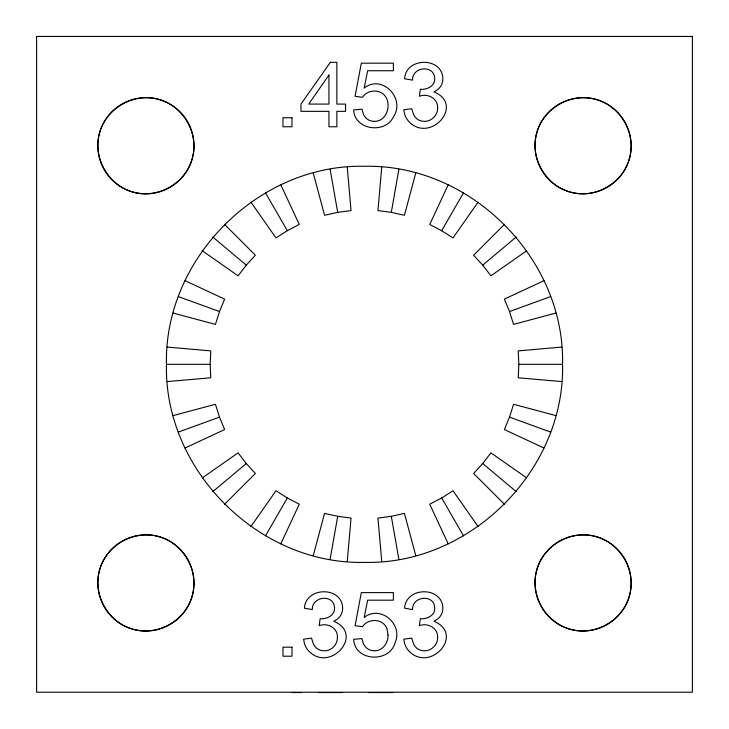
<?xml version="1.0" encoding="UTF-8"?>
<svg xmlns="http://www.w3.org/2000/svg" width="729" height="729" viewBox="0 0 729 729"><rect width="100%" height="100%" fill="white"/><g stroke="black" fill="none" stroke-linecap="round" stroke-linejoin="round"><path stroke-width="1.09" d="M166.458 364.336C163.952 258.494 258.658 163.788 364.5 166.294C470.342 163.788 565.048 258.494 562.542 364.336C565.048 470.178 470.342 564.884 364.5 562.378C258.658 564.884 163.952 470.178 166.458 364.336L210.171 364.336L210.763 350.886L167.214 347.077M561.786 347.077L518.237 350.886L518.829 364.336L518.237 377.786L561.786 381.595M347.241 561.622L351.05 518.073L337.7 516.314L324.56 513.398L313.242 555.635M381.759 167.05L377.95 210.599L391.3 212.358L404.44 215.274L415.758 173.037M330.109 559.371L337.7 516.314M391.3 212.358L398.891 169.301M185.011 280.638L224.632 299.118L219.484 311.556L215.438 324.396L173.201 313.078M543.989 448.034L504.368 429.554L509.516 417.116L513.562 404.276L555.799 415.594M280.802 543.825L299.282 504.204L287.335 497.989L275.981 490.754L250.904 526.566M448.198 184.847L429.718 224.468L441.665 230.683L453.019 237.918L478.096 202.106M265.474 535.842L287.335 497.989M441.665 230.683L463.526 192.83M224.459 224.295L255.378 255.214L246.284 265.137L238.082 275.817L202.27 250.74M504.541 504.377L473.622 473.458L482.716 463.535L490.918 452.855L526.73 477.932M224.459 504.377L255.378 473.458L246.284 463.535L238.082 452.855L202.27 477.932M504.541 224.295L473.622 255.214L482.716 265.137L490.918 275.817L526.73 250.74M212.786 491.638L246.284 463.535M482.716 265.137L516.214 237.034M280.802 184.847L299.282 224.468L287.335 230.683L275.981 237.918L250.904 202.106M448.198 543.825L429.718 504.204L441.665 497.989L453.019 490.754L478.096 526.566M185.011 448.034L224.632 429.554L219.484 417.116L215.438 404.276L173.201 415.594M543.989 280.638L504.368 299.118L509.516 311.556L513.562 324.396L555.799 313.078M178.405 432.069L219.484 417.116M509.516 311.556L550.595 296.603M347.241 167.05L351.05 210.599L337.7 212.358L324.56 215.274L313.242 173.037M381.759 561.622L377.95 518.073L391.3 516.314L404.44 513.398L415.758 555.635M374.378 121.369C385.167 121.524 390.507 108.639 387.053 99.563A12.648 12.648 0 0 0 382.151 93.221C375.872 89.193 366.578 90.888 362.495 97.267L355.069 96.301L361.311 63.177L393.378 63.177L393.378 70.74L367.644 70.74L364.172 88.072C382.096 73.802 405.643 98.47 393.542 116.713C385.368 134.254 354.412 130.172 353.656 109.888L361.967 109.186L363.507 114.499A11.646 11.646 0 0 0 374.378 121.369M167.214 381.595L210.763 377.786L210.171 364.336M518.829 364.336L562.542 364.336M292.211 692.55L301.223 692.55M318.865 692.55L342.612 692.55M368.956 692.55L392.703 692.55M178.405 296.603L219.484 311.556M509.516 417.116L550.595 432.069M212.786 237.034L246.284 265.137M482.716 463.535L516.214 491.638M265.474 192.83L287.335 230.683M441.665 497.989L463.526 535.842M330.109 169.301L337.7 212.358M391.3 516.314L398.891 559.371M388.01 635.05C388.484 642.805 382.579 650.988 374.378 650.797A11.646 11.646 0 0 1 363.507 643.935L361.967 638.613L353.656 639.315C354.604 661.558 389.842 663.281 395.136 642.504C403.365 624.188 380.283 604.523 364.172 617.499L367.644 600.177L393.378 600.177L393.378 592.613L361.311 592.613L355.069 625.728L362.495 626.694C366.578 620.324 375.872 618.629 382.151 622.648A12.648 12.648 0 0 1 387.063 628.99L388.01 635.05M337.427 637.337C337.682 644.518 331.358 651.024 324.15 650.797A11.436 11.436 0 0 1 313.361 643.926L311.52 638.13L303.61 639.187L304.303 643.024A19.009 19.009 0 0 0 310.007 652.291C331.403 671.783 364.327 634.02 333.782 621.29L337.636 618.912A13.623 13.623 0 0 0 342.666 608.223C342.256 586.098 305.688 586.481 304.403 608.177L312.313 609.59C311.83 595.894 334.383 593.843 334.529 608.05C334.976 615.577 326.565 619.368 320.104 618.739L319.22 625.682C327.412 622.42 337.91 627.906 337.427 637.337M437.619 107.91C437.874 115.082 431.541 121.588 424.342 121.369A11.436 11.436 0 0 1 413.553 114.489L411.712 108.703L403.802 109.751L404.495 113.596A19.009 19.009 0 0 0 410.199 122.864C431.595 142.346 464.519 104.593 433.974 91.854L437.828 89.476A13.623 13.623 0 0 0 442.858 78.796C442.448 56.662 405.88 57.044 404.586 78.75L412.505 80.154C412.022 66.467 434.575 64.416 434.721 78.614C435.167 86.15 426.757 89.931 420.287 89.302L419.412 96.255C427.604 92.993 438.102 98.47 437.619 107.91M437.619 637.337C437.874 644.518 431.541 651.024 424.342 650.797A11.436 11.436 0 0 1 413.553 643.926L411.712 638.13L403.802 639.187L404.495 643.024A19.009 19.009 0 0 0 410.199 652.291C431.595 671.783 464.519 634.02 433.974 621.29L437.828 618.912A13.623 13.623 0 0 0 442.858 608.223C442.448 586.098 405.88 586.481 404.586 608.177L412.505 609.59C412.022 595.894 434.575 593.843 434.721 608.05C435.167 615.577 426.757 619.368 420.287 618.739L419.412 625.682C427.604 622.42 438.102 627.906 437.619 637.337M99.454 133.298C92.638 158.12 108.557 185.695 133.462 192.201C158.284 199.017 185.859 183.097 192.365 158.193C199.181 133.371 183.261 105.796 158.357 99.29C133.535 92.474 105.96 108.393 99.454 133.298M99.454 570.479C92.638 595.301 108.557 622.876 133.462 629.382C158.284 636.198 185.859 620.279 192.365 595.374C199.181 570.552 183.261 542.977 158.357 536.471C133.535 529.655 105.96 545.574 99.454 570.479M536.635 133.298C529.819 158.12 545.739 185.695 570.643 192.201C595.465 199.017 623.04 183.097 629.546 158.193C636.362 133.371 620.443 105.796 595.538 99.29C570.716 92.474 543.141 108.393 536.635 133.298M536.635 570.479C529.819 595.301 545.739 622.876 570.643 629.382C595.465 636.198 623.04 620.279 629.546 595.374C636.362 570.552 620.443 542.977 595.538 536.471C570.716 529.655 543.141 545.574 536.635 570.479M328.943 75.014L308.75 104.083L328.943 104.083L328.943 75.014M330.392 62.302L300.968 104.083L300.968 111.337L328.943 111.337L328.943 126.773L336.862 126.773L336.862 111.337L345.564 111.337L345.564 104.083L336.862 104.083L336.862 62.302L330.392 62.302M692.386 36.45L36.614 36.45L36.614 692.222L692.386 692.222L692.386 36.45M291.992 117.761L282.98 117.761L282.98 126.773L291.992 126.773L291.992 117.761M291.992 647.188L282.98 647.188L282.98 656.209L291.992 656.209L291.992 647.188M111.901 179.753A48.087 48.087 0 0 0 192.365 158.193A48.087 48.087 0 0 0 133.462 99.29A48.087 48.087 0 0 0 111.901 179.753M559.043 187.389A48.087 48.087 0 0 0 631.177 145.745A48.087 48.087 0 0 0 559.043 104.101A48.087 48.087 0 0 0 559.043 187.389M121.861 624.571A48.087 48.087 0 0 0 193.996 582.927A48.087 48.087 0 0 0 121.861 541.283A48.087 48.087 0 0 0 121.861 624.571M559.043 624.571A48.087 48.087 0 0 0 631.177 582.927A48.087 48.087 0 0 0 559.043 541.283A48.087 48.087 0 0 0 559.043 624.571"/></g></svg>
